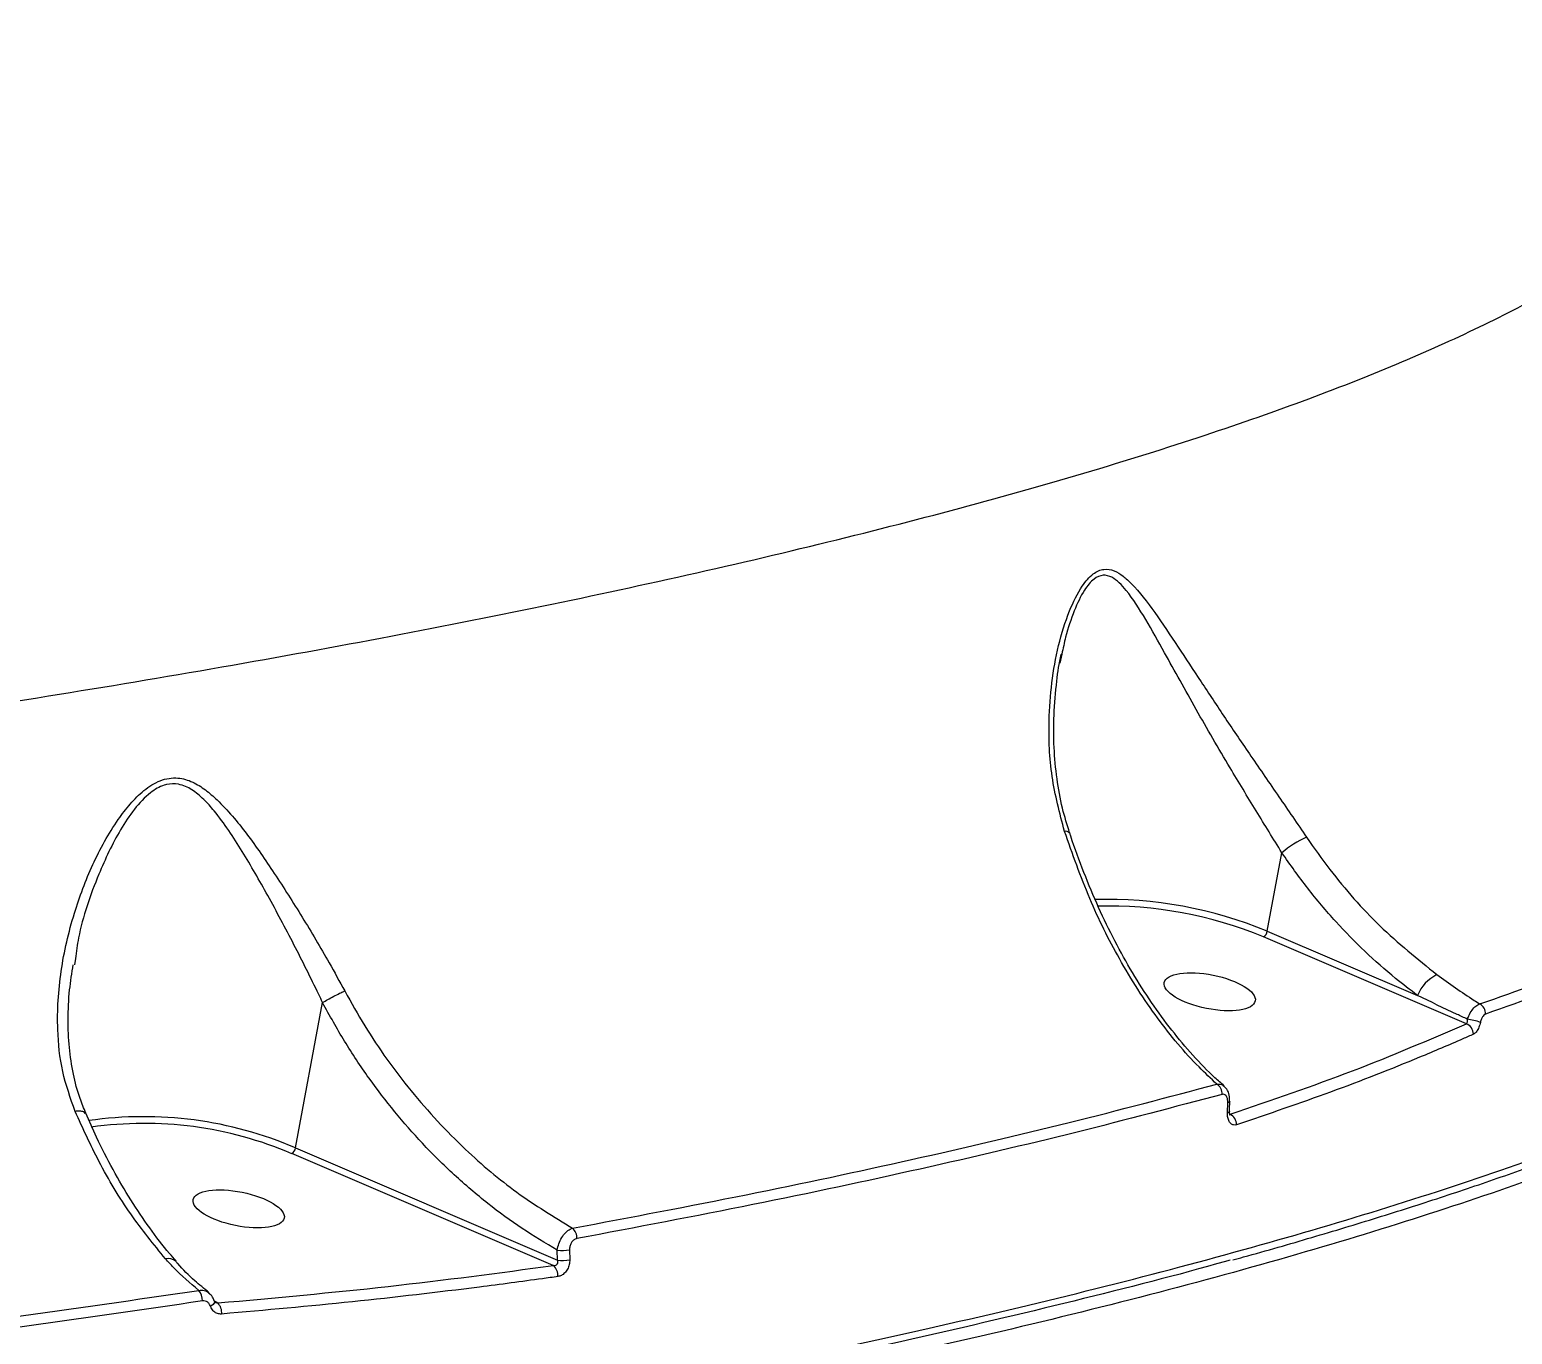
# Model space of a CAD drawing. Header units: millimetres. Extents: x -7720 to 6073, y -7402 to 5433.
# Drawn here: x 1073.9 to 1220.7, y -2355.1 to -2225.9 of the extents above; entities that cross this region are included whole.
import ezdxf

# ---------------------------------------------------------------- set-up
doc = ezdxf.new("R2010")
doc.units = ezdxf.units.MM
for name, color, linetype in [('DIKOM_ОБЪЕКТ', 7, 'Continuous'), ('DIKOM_РАЗМЕР_ЗОНА', 7, 'Continuous'), ('DIKOM_РАЗМЕР_ОБЪЕКТА', 7, 'Continuous')]:
    doc.layers.add(name, color=color, linetype=linetype)
doc.styles.add('style1', font='arial.ttf', dxfattribs={"width": 0.8})
doc.dimstyles.new('1-50', dxfattribs={"dimtxt": 300, "dimasz": 200, "dimexe": 100, "dimexo": 0, "dimgap": 100, "dimtad": 1, "dimtxsty": 'style1', "dimcen": 200, "dimclrd": 7, "dimclre": 7, "dimclrt": 7, "dimadec": 1, "dimazin": 2, "dimtfac": 1, "dimtmove": 0, "dimatfit": 2, "dimfxl": 0, "dimlwd": 25, "dimlwe": 18, "dimarcsym": 0})

# ---------------------------------------------------------------- blocks, each defined once
blk = doc.blocks.new('*D0')
at = {"layer": 'Defpoints', "color": 0, "transparency": 16777216}
for p in [(-1165.04, 3934.07), (-6387.82, -4153.36), (1392.52, -4153.36)]:
    blk.add_point(p, dxfattribs=at)
at = {"layer": 'DIKOM_РАЗМЕР_ОБЪЕКТА', "color": 7, "lineweight": 18, "transparency": 16777216}
for p, q in [((-1165.04, 3934.07), (-6487.82, 3934.07)), ((1392.52, -4153.36), (-6487.82, -4153.36))]:
    blk.add_line(p, q, dxfattribs=at)
at = {"layer": 'DIKOM_РАЗМЕР_ОБЪЕКТА', "color": 7, "lineweight": 25, "transparency": 16777216}
blk.add_line((-6387.82, 3734.07), (-6387.82, -3953.36), dxfattribs=at)
at = {"layer": 'DIKOM_РАЗМЕР_ОБЪЕКТА', "color": 7, "transparency": 16777216}
for points in [[(-6421.16, 3734.07), (-6354.49, 3734.07), (-6387.82, 3934.07)], [(-6421.16, -3953.36), (-6354.49, -3953.36), (-6387.82, -4153.36)]]:
    blk.add_solid(points, dxfattribs=at)
at = {"layer": 'DIKOM_РАЗМЕР_ОБЪЕКТА', "color": 7, "transparency": 16777216, "insert": (-6640.99, -109.65), "char_height": 300, "attachment_point": 5, "rotation": 90, "style": 'style1'}
blk.add_mtext('8100', dxfattribs=at)
blk = doc.blocks.new('*D1')
at = {"layer": 'Defpoints', "color": 0, "transparency": 16777216}
for p in [(-3938.71, 77.29), (4572.68, -275.21), (4572.68, -6577.9)]:
    blk.add_point(p, dxfattribs=at)
at = {"layer": 'DIKOM_РАЗМЕР_ОБЪЕКТА', "color": 7, "lineweight": 18, "transparency": 16777216}
for p, q in [((-3938.71, 77.29), (-3938.71, -6677.9)), ((4572.68, -275.21), (4572.68, -6677.9))]:
    blk.add_line(p, q, dxfattribs=at)
at = {"layer": 'DIKOM_РАЗМЕР_ОБЪЕКТА', "color": 7, "lineweight": 25, "transparency": 16777216}
blk.add_line((-3738.71, -6577.9), (4372.68, -6577.9), dxfattribs=at)
at = {"layer": 'DIKOM_РАЗМЕР_ОБЪЕКТА', "color": 7, "transparency": 16777216}
for points in [[(-3738.71, -6544.56), (-3738.71, -6611.23), (-3938.71, -6577.9)], [(4372.68, -6544.56), (4372.68, -6611.23), (4572.68, -6577.9)]]:
    blk.add_solid(points, dxfattribs=at)
at = {"layer": 'DIKOM_РАЗМЕР_ОБЪЕКТА', "color": 7, "transparency": 16777216, "insert": (316.98, -6324.72), "char_height": 300, "attachment_point": 5, "style": 'style1'}
blk.add_mtext('8500', dxfattribs=at)
blk = doc.blocks.new('*D2')
at = {"layer": 'Defpoints', "color": 0, "transparency": 16777216}
for p in [(-2365.16, 5433.02), (-7269.56, -6016.09), (1800.96, -6016.09)]:
    blk.add_point(p, dxfattribs=at)
at = {"layer": 'DIKOM_РАЗМЕР_ЗОНА', "color": 7, "lineweight": 18, "transparency": 16777216}
for p, q in [((-2365.16, 5433.02), (-7369.56, 5433.02)), ((1800.96, -6016.09), (-7369.56, -6016.09))]:
    blk.add_line(p, q, dxfattribs=at)
at = {"layer": 'DIKOM_РАЗМЕР_ЗОНА', "color": 7, "lineweight": 25, "transparency": 16777216}
blk.add_line((-7269.56, 5233.02), (-7269.56, -5816.09), dxfattribs=at)
at = {"layer": 'DIKOM_РАЗМЕР_ЗОНА', "color": 7, "transparency": 16777216}
for points in [[(-7302.9, 5233.02), (-7236.23, 5233.02), (-7269.56, 5433.02)], [(-7302.9, -5816.09), (-7236.23, -5816.09), (-7269.56, -6016.09)]]:
    blk.add_solid(points, dxfattribs=at)
at = {"layer": 'DIKOM_РАЗМЕР_ЗОНА', "color": 7, "transparency": 16777216, "insert": (-7522.73, -291.53), "char_height": 300, "attachment_point": 5, "rotation": 90, "style": 'style1'}
blk.add_mtext('11500', dxfattribs=at)
blk = doc.blocks.new('*D3')
at = {"layer": 'Defpoints', "color": 0, "transparency": 16777216}
for p in [(-5938.71, -432.44), (6072.68, -1006.94), (6072.68, -7302.44)]:
    blk.add_point(p, dxfattribs=at)
at = {"layer": 'DIKOM_РАЗМЕР_ЗОНА', "color": 7, "lineweight": 18, "transparency": 16777216}
for p, q in [((-5938.71, -432.44), (-5938.71, -7402.44)), ((6072.68, -1006.94), (6072.68, -7402.44))]:
    blk.add_line(p, q, dxfattribs=at)
at = {"layer": 'DIKOM_РАЗМЕР_ЗОНА', "color": 7, "lineweight": 25, "transparency": 16777216}
blk.add_line((-5738.71, -7302.44), (5872.68, -7302.44), dxfattribs=at)
at = {"layer": 'DIKOM_РАЗМЕР_ЗОНА', "color": 7, "transparency": 16777216}
for points in [[(-5738.71, -7269.1), (-5738.71, -7335.77), (-5938.71, -7302.44)], [(5872.68, -7269.1), (5872.68, -7335.77), (6072.68, -7302.44)]]:
    blk.add_solid(points, dxfattribs=at)
at = {"layer": 'DIKOM_РАЗМЕР_ЗОНА', "color": 7, "transparency": 16777216, "insert": (66.98, -7049.26), "char_height": 300, "attachment_point": 5, "style": 'style1'}
blk.add_mtext('12000', dxfattribs=at)

msp = doc.modelspace()

# ---------------------------------------------------------------- linework, layer by layer
at = {"layer": 'DIKOM_ОБЪЕКТ', "color": 7, "linetype": 'Continuous', "lineweight": 15}
for p, q in [((1176.134, -2287.763), (1175.935, -2288.658)), ((1176.914, -2305.489), (1176.91, -2305.479)), ((1196.473, -2315.198), (1197.922, -2307.435)), ((1196.473, -2315.198), (1211.353, -2321.566)), ((1216.196, -2324.361), (1196.104, -2315.762)), ((1078.455, -2317.913), (1078.359, -2318.537)), ((1100.248, -2336.663), (1102.933, -2322.275)), ((1192.529, -2333.166), (1192.561, -2332.169)), ((1192.763, -2333.351), (1192.806, -2333.32)), ((1125.773, -2348.309), (1099.881, -2337.228)), ((1100.248, -2336.663), (1126.198, -2347.769)), ((1126.198, -2347.769), (1126.175, -2346.781)), ((1127.383, -2346.744), (1127.405, -2347.728)), ((1092.172, -2351.752), (1092.548, -2352.01)), ((1092.223, -2351.808), (1092.225, -2351.816))]:
    msp.add_line(p, q, dxfattribs=at)
at = {"layer": 'DIKOM_ОБЪЕКТ', "color": 7, "linetype": 'Continuous', "lineweight": 15, "flags": 128}
for points in [[(1192.765, -2332.062), (1192.752, -2332.09), (1192.713, -2332.119), (1192.648, -2332.146), (1192.561, -2332.169)], [(1192.734, -2333.058), (1192.721, -2333.088), (1192.681, -2333.116), (1192.617, -2333.143), (1192.529, -2333.166)], [(1092.225, -2351.816), (1092.235, -2351.871), (1092.219, -2351.958), (1092.169, -2352.053), (1092.087, -2352.151), (1091.976, -2352.249), (1091.84, -2352.344)]]:
    msp.add_lwpolyline(points, dxfattribs=at)
at = {"layer": 'DIKOM_ОБЪЕКТ', "color": 7, "linetype": 'Continuous', "lineweight": 15}
for centre, radius, start, end in [((1176.508, -2305.861), 0.555, 43.49774, 101.4256), ((1203.772, -2314.05), 8.831, 112.67542, 131.48733), ((1180.638, -2353.404), 41.357, 67.48767, 91.69702), ((1180.736, -2352.855), 40.15, 67.49596, 91.50218), ((1195.699, -2315.094), 0.781, 301.23675, 352.34687), ((1215.004, -2323.02), 3.929, 116.16481, 158.28147), ((1216.947, -2323.379), 1.137, 358.69521, 59.23974), ((1215.384, -2330.327), 6.481, 70.21902, 82.03142), ((1215.729, -2325.411), 1.149, 0.74978, 66.02976), ((1190.809, -2331.321), 1.191, 358.33642, 55.34201), ((1085.228, -2371.51), 37.946, 66.68281, 98.23413), ((1085.281, -2371.298), 37.066, 66.80349, 98.14705), ((1192.255, -2334.361), 1.178, 359.61642, 62.08955), ((1099.468, -2336.558), 0.787, 301.66097, 352.3508), ((1126.746, -2345.592), 1.369, 357.9675, 46.109), ((1126.668, -2343.216), 3.599, 262.12495, 281.44869), ((1087.662, -2348.67), 1.065, 47.37979, 105.26471), ((1124.968, -2349.298), 1.275, 355.69687, 50.85151), ((1126.682, -2344.179), 3.623, 262.31068, 281.5112), ((1089.523, -2351.759), 1.52, 357.98952, 40.68725), ((1091.591, -2352.965), 1.352, 353.80202, 44.94492)]:
    msp.add_arc(centre, radius, start, end, dxfattribs=at)
for centre in [(1190.774, -2321.196), (1094.628, -2342.695)]:
    msp.add_ellipse(centre, major_axis=(4.507, -0.913), ratio=0.3657185, dxfattribs=at)
for points, knots in [([(831.252, -2313.056), (837.642, -2312.897), (850.421, -2312.578), (869.706, -2311.859), (889.033, -2310.965), (909.039, -2309.84), (929.603, -2308.472), (950.638, -2306.845), (971.608, -2304.992), (992.435, -2302.912), (1013.037, -2300.612), (1032.747, -2298.172), (1051.528, -2295.612), (1069.367, -2292.957), (1086.758, -2290.138), (1103.619, -2287.161), (1119.876, -2284.033), (1135.501, -2280.754), (1150.396, -2277.333), (1164.549, -2273.759), (1177.713, -2270.083), (1189.587, -2266.39), (1200.142, -2262.712), (1209.434, -2259.063), (1217.739, -2255.338), (1224.991, -2251.542), (1231.143, -2247.685), (1236.028, -2243.87), (1239.71, -2240.106), (1242.177, -2236.403), (1243.503, -2233.316), (1243.563, -2231.474), (1243.584, -2230.857)], [0, 0, 0, 0, 0.0307563, 0.0615126, 0.092575, 0.1236374, 0.1579762, 0.1923414, 0.2266799, 0.2620306, 0.2974106, 0.3327605, 0.3660191, 0.3993026, 0.4325606, 0.4667785, 0.5010242, 0.5352419, 0.5706973, 0.6061528, 0.6421177, 0.6780824, 0.7118611, 0.7456664, 0.7794456, 0.8142091, 0.8490008, 0.8837647, 0.9169326, 0.9501245, 0.9832927, 1, 1, 1, 1]), ([(1176.398, -2305.317), (1175.923, -2303.509), (1174.972, -2299.89), (1174.782, -2294.92), (1175.088, -2290.576), (1175.747, -2286.897), (1176.755, -2283.641), (1177.944, -2281.17), (1179.157, -2279.754), (1180.284, -2279.257), (1181.296, -2279.44), (1182.207, -2280.004), (1183.56, -2281.268), (1185.348, -2283.577), (1187.569, -2286.958), (1189.901, -2290.475), (1192.307, -2294.102), (1194.88, -2297.917), (1197.622, -2301.876), (1199.453, -2304.56), (1200.368, -2305.901)], [0, 0, 0, 0, 0.0831707, 0.1664504, 0.2235471, 0.280754, 0.3376253, 0.3840086, 0.4157978, 0.4428541, 0.4698403, 0.4942487, 0.5187255, 0.5894294, 0.6603987, 0.7270825, 0.793945, 0.8605145, 0.9303319, 1, 1, 1, 1]), ([(1197.922, -2307.435), (1197.072, -2306.053), (1195.343, -2303.243), (1192.434, -2298.45), (1189.355, -2293.144), (1186.649, -2288.234), (1184.427, -2284.271), (1182.775, -2281.633), (1181.35, -2280.162), (1180.225, -2279.854), (1179.249, -2280.268), (1178.229, -2281.517), (1177.285, -2283.537), (1176.56, -2285.71), (1176.252, -2287.196), (1176.134, -2287.763)], [0, 0, 0, 0, 0.0996457, 0.2026403, 0.3456601, 0.4928459, 0.5858514, 0.6804204, 0.7424401, 0.7756837, 0.8086533, 0.8484988, 0.9019064, 0.9625737, 1, 1, 1, 1]), ([(1176.907, -2305.481), (1176.656, -2304.664), (1176.111, -2302.893), (1175.608, -2300.058), (1175.32, -2296.971), (1175.31, -2293.733), (1175.589, -2290.661), (1175.861, -2288.629), (1176.079, -2287.775), (1176.084, -2287.757)], [0, 0, 0, 0, 0.1404699, 0.3046527, 0.4772283, 0.6580545, 0.8468578, 0.9966662, 1, 1, 1, 1]), ([(1078.429, -2333.051), (1077.968, -2331.739), (1077.046, -2329.113), (1076.565, -2324.419), (1076.884, -2319.131), (1078.174, -2313.641), (1080.07, -2308.557), (1082.054, -2304.961), (1083.859, -2302.575), (1085.225, -2301.203), (1086.828, -2300.174), (1088.551, -2299.904), (1090.066, -2300.367), (1091.346, -2301.168), (1093.184, -2302.785), (1095.478, -2305.519), (1098.199, -2309.509), (1100.93, -2313.783), (1103.261, -2317.718), (1104.616, -2320.185), (1105.128, -2321.117)], [0, 0, 0, 0, 0.0640643, 0.1282382, 0.2170704, 0.3060317, 0.3833436, 0.4604822, 0.4901561, 0.5197418, 0.5505453, 0.58164, 0.6087096, 0.6342422, 0.6598492, 0.731654, 0.8036994, 0.879012, 0.9542778, 1, 1, 1, 1]), ([(759.713, -2386.455), (764.171, -2386.555), (776.182, -2386.822), (795.978, -2387.052), (819.079, -2387.082), (842.532, -2386.856), (866.262, -2386.369), (890.195, -2385.616), (913.802, -2384.613), (937.01, -2383.368), (959.756, -2381.898), (982.411, -2380.177), (1004.891, -2378.201), (1027.111, -2375.971), (1048.581, -2373.536), (1069.247, -2370.909), (1089.07, -2368.107), (1108.374, -2365.085), (1127.068, -2361.842), (1145.07, -2358.387), (1161.984, -2354.795), (1177.777, -2351.081), (1192.443, -2347.263), (1206.22, -2343.28), (1219.02, -2339.137), (1230.775, -2334.846), (1241.225, -2330.501), (1250.365, -2326.119), (1258.221, -2321.717), (1264.913, -2317.221), (1270.392, -2312.644), (1274.52, -2308.002), (1276.939, -2304.294), (1277.599, -2302.143), (1277.784, -2301.539)], [0, 0, 0, 0, 0.0187785, 0.0505891, 0.0824241, 0.1142347, 0.1469693, 0.1797306, 0.2124651, 0.2442758, 0.2761108, 0.3079214, 0.3406561, 0.3734173, 0.4061519, 0.4379621, 0.4697968, 0.501607, 0.5343411, 0.567102, 0.5998361, 0.6316467, 0.6634815, 0.6952921, 0.7280264, 0.7607876, 0.793522, 0.8253324, 0.8571673, 0.8889778, 0.9217122, 0.9544733, 0.9872077, 1, 1, 1, 1]), ([(1102.937, -2322.269), (1102.936, -2322.267), (1102.81, -2321.997), (1101.887, -2320.076), (1100.095, -2316.482), (1097.565, -2311.726), (1094.989, -2307.232), (1092.902, -2304.049), (1091.176, -2302.111), (1090.026, -2301.144), (1088.776, -2300.575), (1087.802, -2300.589), (1086.856, -2300.85), (1085.687, -2301.531), (1084.24, -2303.106), (1082.451, -2305.802), (1080.482, -2310.053), (1078.941, -2314.378), (1078.549, -2317.227), (1078.455, -2317.913)], [0, 0, 0, 0, 0.0000781, 0.0177193, 0.1262999, 0.2372244, 0.3415338, 0.4478678, 0.4831406, 0.5190368, 0.5541473, 0.5830288, 0.5890701, 0.6237208, 0.672208, 0.7229453, 0.8228318, 0.9573594, 1, 1, 1, 1]), ([(1193.076, -2347.743), (1193.424, -2347.649), (1196.116, -2346.92), (1200.911, -2345.526), (1207.439, -2343.561), (1213.681, -2341.565), (1219.669, -2339.54), (1225.397, -2337.485), (1230.868, -2335.399), (1236.084, -2333.281), (1241.037, -2331.133), (1245.713, -2328.963), (1250.09, -2326.777), (1254.158, -2324.581), (1257.915, -2322.375), (1261.365, -2320.158), (1264.51, -2317.927), (1267.348, -2315.681), (1269.883, -2313.419), (1272.111, -2311.139), (1274.033, -2308.839), (1275.64, -2306.52), (1276.948, -2304.199), (1277.552, -2302.645), (1277.851, -2301.877)], [0, 0, 0, 0, 0.00696148, 0.05396314, 0.10091941, 0.14788545, 0.19490042, 0.24201564, 0.28928602, 0.33676676, 0.38451084, 0.43232267, 0.48000217, 0.52747526, 0.57479815, 0.62202607, 0.66921171, 0.71640404, 0.76363772, 0.81094365, 0.85834406, 0.90584219, 0.95342104, 1, 1, 1, 1]), ([(1191.486, -2330.342), (1190.893, -2329.787), (1188.845, -2327.871), (1185.507, -2323.899), (1181.882, -2318.245), (1178.767, -2312.019), (1177.193, -2307.566), (1176.398, -2305.317)], [0, 0, 0, 0, 0.0953062, 0.3289404, 0.5680087, 0.7817925, 1, 1, 1, 1]), ([(1192.212, -2330.515), (1191.904, -2330.251), (1190.846, -2329.345), (1189.103, -2327.51), (1187.003, -2325.032), (1185.003, -2322.294), (1183.118, -2319.346), (1181.367, -2316.202), (1179.753, -2312.89), (1178.304, -2309.407), (1177.362, -2306.926), (1176.953, -2305.584), (1176.923, -2305.487)], [0, 0, 0, 0, 0.0488751, 0.16776, 0.2865682, 0.4053747, 0.5240589, 0.6413597, 0.7581596, 0.8747477, 0.9909992, 1, 1, 1, 1]), ([(1200.368, -2305.901), (1201.123, -2306.972), (1203.339, -2310.11), (1207.555, -2314.89), (1211.35, -2317.947), (1213.271, -2319.494)], [0, 0, 0, 0, 0.2035467, 0.5968371, 1, 1, 1, 1]), ([(1217.528, -2322.403), (1221.212, -2321.105), (1228.58, -2318.509), (1238.379, -2314.494), (1247.312, -2310.404), (1252.359, -2307.616), (1254.882, -2306.223)], [0, 0, 0, 0, 0.2486156, 0.4972305, 0.7486158, 1, 1, 1, 1]), ([(1211.353, -2321.566), (1210.626, -2321.014), (1208.838, -2319.656), (1206.114, -2317.232), (1203.202, -2314.25), (1200.438, -2310.999), (1198.761, -2308.623), (1197.922, -2307.435)], [0, 0, 0, 0, 0.1444211, 0.3552515, 0.5660783, 0.7830422, 1, 1, 1, 1]), ([(1255.506, -2307.201), (1253.006, -2308.582), (1248.007, -2311.342), (1239.109, -2315.425), (1229.274, -2319.462), (1221.814, -2322.091), (1218.083, -2323.405)], [0, 0, 0, 0, 0.2486168, 0.4972329, 0.7486164, 1, 1, 1, 1]), ([(1079.494, -2333.223), (1079.291, -2332.739), (1078.764, -2331.482), (1078.218, -2329.306), (1077.812, -2326.691), (1077.694, -2323.907), (1077.825, -2321.153), (1078.11, -2319.347), (1078.242, -2318.513)], [0, 0, 0, 0, 0.1055344, 0.2741789, 0.4528032, 0.6400313, 0.8336944, 1, 1, 1, 1]), ([(1213.271, -2319.494), (1214.495, -2320.378), (1215.908, -2321.398), (1217.338, -2322.284), (1217.528, -2322.403)], [0, 0, 0, 0, 0.86663026, 1, 1, 1, 1]), ([(1102.933, -2322.275), (1102.933, -2322.274), (1102.934, -2322.272), (1102.935, -2322.27), (1102.936, -2322.269), (1102.937, -2322.269)], [0, 0, 0, 0, 0.4508435, 0.8211386, 1, 1, 1, 1]), ([(1126.175, -2346.781), (1125.002, -2346.084), (1122.656, -2344.69), (1119.247, -2342.184), (1115.946, -2339.375), (1111.894, -2335.364), (1108.252, -2330.905), (1105.059, -2326.129), (1103.642, -2323.56), (1102.933, -2322.275)], [0, 0, 0, 0, 0.1264502, 0.252899, 0.3828684, 0.5128383, 0.7531109, 0.8765547, 1, 1, 1, 1]), ([(1102.937, -2322.269), (1103.102, -2322.169), (1103.434, -2321.969), (1104.037, -2321.642), (1104.585, -2321.365), (1104.941, -2321.199), (1105.095, -2321.132), (1105.128, -2321.117)], [0, 0, 0, 0, 0.2525307, 0.5050462, 0.757578, 0.9486907, 1, 1, 1, 1]), ([(1105.128, -2321.117), (1105.776, -2322.276), (1107.724, -2325.757), (1111.618, -2331.175), (1116.733, -2336.668), (1122.14, -2341.232), (1125.832, -2343.475), (1127.695, -2344.606)], [0, 0, 0, 0, 0.1161107, 0.3488637, 0.587349, 0.7918628, 1, 1, 1, 1]), ([(1216.282, -2323.909), (1215.943, -2323.752), (1214.3, -2322.991), (1212.657, -2322.197), (1211.353, -2321.566)], [0, 0, 0, 0, 0.2060721, 1, 1, 1, 1]), ([(1216.282, -2323.909), (1216.373, -2323.698), (1216.556, -2323.275), (1216.934, -2322.776), (1217.271, -2322.496), (1217.464, -2322.426), (1217.528, -2322.403)], [0, 0, 0, 0, 0.2864789, 0.5730567, 0.8569687, 1, 1, 1, 1]), ([(1216.196, -2324.361), (1216.203, -2324.356), (1216.235, -2324.333), (1216.276, -2324.252), (1216.3, -2324.098), (1216.288, -2323.973), (1216.282, -2323.909)], [0, 0, 0, 0, 0.08054573, 0.3667694, 0.67640819, 1, 1, 1, 1]), ([(1218.083, -2323.405), (1218.06, -2323.415), (1217.975, -2323.451), (1217.83, -2323.595), (1217.672, -2323.874), (1217.608, -2324.11), (1217.577, -2324.229)], [0, 0, 0, 0, 0.1085343, 0.3983912, 0.6996047, 1, 1, 1, 1]), ([(1192.806, -2333.32), (1196.912, -2331.919), (1205.134, -2329.114), (1212.506, -2325.947), (1216.196, -2324.361)], [0, 0, 0, 0, 0.4993567, 1, 1, 1, 1]), ([(1216.878, -2325.396), (1216.529, -2325.551), (1214.785, -2326.325), (1210.186, -2328.283), (1202.844, -2331.175), (1196.571, -2333.304), (1193.432, -2334.369)], [0, 0, 0, 0, 0.0480619, 0.2403223, 0.6198801, 1, 1, 1, 1]), ([(1217.577, -2324.229), (1217.532, -2324.395), (1217.443, -2324.729), (1217.22, -2325.124), (1217.02, -2325.325), (1216.904, -2325.383), (1216.878, -2325.396)], [0, 0, 0, 0, 0.30535032, 0.61146869, 0.9126067, 1, 1, 1, 1]), ([(1127.695, -2344.606), (1133.488, -2343.512), (1145.073, -2341.323), (1161.427, -2337.822), (1177.057, -2334.177), (1186.676, -2331.62), (1191.486, -2330.342)], [0, 0, 0, 0, 0.2484755, 0.4969508, 0.7484756, 1, 1, 1, 1]), ([(1191.999, -2331.356), (1187.242, -2332.621), (1177.727, -2335.151), (1162.155, -2338.788), (1145.727, -2342.312), (1133.985, -2344.531), (1128.114, -2345.641)], [0, 0, 0, 0, 0.2484764, 0.4969539, 0.7484769, 1, 1, 1, 1]), ([(1191.486, -2330.342), (1191.641, -2330.334), (1191.908, -2330.32), (1192.101, -2330.484), (1192.182, -2330.553)], [0, 0, 0, 0, 0.5813957, 1, 1, 1, 1]), ([(1192.561, -2332.169), (1192.56, -2332.08), (1192.557, -2331.891), (1192.488, -2331.638), (1192.365, -2331.441), (1192.195, -2331.331), (1192.064, -2331.348), (1191.999, -2331.356)], [0, 0, 0, 0, 0.1798611, 0.3800981, 0.581165, 0.7906844, 1, 1, 1, 1]), ([(1192.75, -2332.061), (1192.748, -2331.849), (1192.743, -2331.418), (1192.541, -2330.89), (1192.293, -2330.654), (1192.198, -2330.563)], [0, 0, 0, 0, 0.3736888, 0.7572459, 1, 1, 1, 1]), ([(1242.48, -2331.811), (1240.574, -2332.657), (1235.44, -2334.935), (1226.11, -2338.58), (1214.244, -2342.71), (1201.149, -2346.77), (1186.838, -2350.744), (1171.328, -2354.615), (1154.961, -2358.299), (1137.814, -2361.787), (1119.977, -2365.076), (1101.161, -2368.217), (1081.39, -2371.196), (1060.711, -2373.996), (1039.578, -2376.557), (1018.075, -2378.874), (996.292, -2380.951), (973.874, -2382.821), (950.872, -2384.468), (927.355, -2385.882), (903.838, -2387.03), (880.405, -2387.916), (857.131, -2388.547), (833.638, -2388.934), (809.999, -2389.064), (786.295, -2388.931), (763.046, -2388.538), (740.324, -2387.892), (718.184, -2387.007), (696.264, -2385.867), (674.653, -2384.465), (653.434, -2382.801), (633.938, -2380.991), (616.109, -2379.081), (599.86, -2377.112), (584.159, -2374.974), (569.057, -2372.671), (554.714, -2370.226), (541.198, -2367.654), (529.791, -2365.254), (523.06, -2363.67), (520.319, -2363.026)], [0, 0, 0, 0, 0.0156523, 0.0421681, 0.0687044, 0.0952203, 0.1225064, 0.1498146, 0.1771007, 0.2036166, 0.230153, 0.2566687, 0.2839548, 0.3112631, 0.3385492, 0.3650651, 0.3916014, 0.4181172, 0.4454033, 0.4727116, 0.4999977, 0.5265135, 0.5530498, 0.5795657, 0.6068517, 0.63416, 0.661446, 0.6879619, 0.7144981, 0.7410139, 0.7683, 0.7956083, 0.8228943, 0.8459724, 0.8690775, 0.8921825, 0.9155066, 0.9388307, 0.9615639, 0.9843486, 1, 1, 1, 1]), ([(1192.734, -2333.058), (1192.741, -2332.825), (1192.751, -2332.492), (1192.763, -2332.16), (1192.766, -2332.06)], [0, 0, 0, 0, 0.6999011, 1, 1, 1, 1]), ([(1079.42, -2333.244), (1079.377, -2333.187), (1079.284, -2333.064), (1078.944, -2333.008), (1078.629, -2333.022), (1078.465, -2333.046), (1078.429, -2333.051)], [0, 0, 0, 0, 0.3113497, 0.6762094, 0.9293734, 1, 1, 1, 1]), ([(1087.382, -2347.643), (1086.212, -2346.208), (1083.849, -2343.309), (1080.853, -2338.344), (1079.193, -2334.72), (1078.429, -2333.051)], [0, 0, 0, 0, 0.345998, 0.6987433, 1, 1, 1, 1]), ([(1088.42, -2347.844), (1088.201, -2347.601), (1087.298, -2346.607), (1085.795, -2344.602), (1083.924, -2341.842), (1082.168, -2338.83), (1080.676, -2335.954), (1079.837, -2334.011), (1079.49, -2333.208)], [0, 0, 0, 0, 0.0635417, 0.260681, 0.4591117, 0.6585852, 0.8587471, 1, 1, 1, 1]), ([(1193.432, -2334.369), (1193.33, -2334.387), (1193.124, -2334.424), (1192.85, -2334.265), (1192.649, -2333.968), (1192.537, -2333.583), (1192.532, -2333.298), (1192.529, -2333.166)], [0, 0, 0, 0, 0.2131499, 0.4264793, 0.6306535, 0.828979, 1, 1, 1, 1]), ([(1192.784, -2333.413), (1192.783, -2333.412), (1192.781, -2333.409), (1192.755, -2333.331), (1192.735, -2333.213), (1192.735, -2333.11), (1192.735, -2333.056)], [0, 0, 0, 0, 0.2385624, 0.4855042, 0.7348902, 1, 1, 1, 1]), ([(1126.175, -2346.781), (1126.216, -2346.567), (1126.297, -2346.139), (1126.601, -2345.522), (1126.995, -2345.02), (1127.38, -2344.723), (1127.613, -2344.637), (1127.695, -2344.606)], [0, 0, 0, 0, 0.22232042, 0.44484015, 0.66380291, 0.88065896, 1, 1, 1, 1]), ([(1128.114, -2345.641), (1128.056, -2345.656), (1127.919, -2345.693), (1127.712, -2345.842), (1127.525, -2346.09), (1127.4, -2346.408), (1127.388, -2346.632), (1127.383, -2346.744)], [0, 0, 0, 0, 0.14879412, 0.34871552, 0.55729555, 0.77903086, 1, 1, 1, 1]), ([(1192.796, -2347.758), (1192.639, -2347.803), (1187.844, -2349.201), (1177.41, -2351.835), (1161.617, -2355.589), (1144.892, -2359.138), (1127.485, -2362.496), (1109.07, -2365.712), (1089.681, -2368.77), (1069.36, -2371.656), (1048.554, -2374.305), (1027.347, -2376.714), (1005.828, -2378.886), (983.647, -2380.854), (960.853, -2382.605), (937.513, -2384.125), (915.514, -2385.308), (894.974, -2386.205), (875.961, -2386.867), (856.913, -2387.364), (837.653, -2387.697), (818.215, -2387.86), (798.641, -2387.841), (779.186, -2387.656), (766.374, -2387.38), (759.972, -2387.243)], [0, 0, 0, 0, 0.0016617, 0.0508196, 0.0999375, 0.1476686, 0.1954365, 0.2431676, 0.292285, 0.3414426, 0.3905601, 0.4382918, 0.4860602, 0.5337919, 0.58291, 0.6320681, 0.6811862, 0.7203299, 0.759514, 0.7986982, 0.8378418, 0.8783589, 0.9189209, 0.9594829, 1, 1, 1, 1]), ([(1090.676, -2350.768), (1089.819, -2350.037), (1088.67, -2349.059), (1087.642, -2347.929), (1087.382, -2347.643)], [0, 0, 0, 0, 0.7468252, 1, 1, 1, 1]), ([(1091.662, -2350.969), (1091.198, -2350.589), (1090.13, -2349.714), (1089.035, -2348.65), (1088.465, -2347.973), (1088.403, -2347.899)], [0, 0, 0, 0, 0.40599751, 0.9349382, 1, 1, 1, 1]), ([(1092.548, -2352.01), (1098.229, -2351.498), (1109.607, -2350.473), (1120.38, -2349.031), (1125.773, -2348.309)], [0, 0, 0, 0, 0.4993576, 1, 1, 1, 1]), ([(1125.773, -2348.309), (1125.831, -2348.309), (1125.944, -2348.31), (1126.085, -2348.25), (1126.162, -2348.172), (1126.208, -2348.093), (1126.227, -2348.024), (1126.235, -2347.906), (1126.214, -2347.829), (1126.198, -2347.769)], [0, 0, 0, 0, 0.20662572, 0.40488675, 0.53961128, 0.59059438, 0.72937537, 0.78564158, 1, 1, 1, 1]), ([(1127.405, -2347.728), (1127.397, -2347.89), (1127.381, -2348.215), (1127.199, -2348.68), (1126.925, -2349.054), (1126.591, -2349.307), (1126.354, -2349.365), (1126.24, -2349.394)], [0, 0, 0, 0, 0.2064206, 0.4133041, 0.6142078, 0.8134517, 1, 1, 1, 1]), ([(1126.24, -2349.394), (1125.725, -2349.466), (1123.154, -2349.828), (1116.448, -2350.716), (1105.945, -2351.946), (1097.274, -2352.722), (1092.935, -2353.111)], [0, 0, 0, 0, 0.04806279, 0.24032462, 0.61988068, 1, 1, 1, 1]), ([(1012.719, -2360.372), (1019.47, -2359.683), (1032.971, -2358.305), (1052.699, -2355.984), (1072.039, -2353.496), (1084.464, -2351.677), (1090.676, -2350.768)], [0, 0, 0, 0, 0.2486158, 0.4972309, 0.748616, 1, 1, 1, 1]), ([(1091.043, -2351.812), (1084.891, -2352.713), (1072.587, -2354.515), (1053.3, -2357.002), (1033.48, -2359.338), (1019.81, -2360.734), (1012.975, -2361.432)], [0, 0, 0, 0, 0.2486162, 0.4972328, 0.7486164, 1, 1, 1, 1]), ([(1090.676, -2350.768), (1090.852, -2350.758), (1091.204, -2350.74), (1091.544, -2350.861), (1091.655, -2351.001), (1091.66, -2351.008)], [0, 0, 0, 0, 0.4868505, 0.9735289, 1, 1, 1, 1]), ([(1091.84, -2352.344), (1091.812, -2352.282), (1091.744, -2352.124), (1091.568, -2351.934), (1091.321, -2351.803), (1091.135, -2351.809), (1091.043, -2351.812)], [0, 0, 0, 0, 0.1835328, 0.4626721, 0.7309946, 1, 1, 1, 1]), ([(1092.206, -2351.823), (1092.138, -2351.64), (1092.019, -2351.321), (1091.758, -2351.114), (1091.646, -2351.026)], [0, 0, 0, 0, 0.5744107, 1, 1, 1, 1]), ([(1092.295, -2351.927), (1092.284, -2351.923), (1092.268, -2351.917), (1092.236, -2351.833), (1092.227, -2351.808)], [0, 0, 0, 0, 0.7043059, 1, 1, 1, 1]), ([(1092.298, -2351.922), (1092.33, -2351.944), (1092.407, -2351.999), (1092.496, -2352.006), (1092.548, -2352.01)], [0, 0, 0, 0, 0.4106109, 1, 1, 1, 1]), ([(1092.935, -2353.111), (1092.797, -2353.106), (1092.52, -2353.096), (1092.162, -2352.874), (1091.944, -2352.599), (1091.863, -2352.401), (1091.84, -2352.344)], [0, 0, 0, 0, 0.29275, 0.5849854, 0.8820218, 1, 1, 1, 1])]:
    msp.add_open_spline(points, degree=3, knots=knots, dxfattribs=at)

# ---------------------------------------------------------------- dimensions: what is measured, and where the dimension line sits
at = {"layer": 'DIKOM_РАЗМЕР_ЗОНА'}
dim = msp.add_linear_dim(base=(-7269.562, -6016.09), p1=(-2365.162, 5433.022), p2=(1800.959, -6016.09), angle=90, text='11500', dimstyle='1-50', dxfattribs=at)
dim.commit()
dim.dimension.update_dxf_attribs({"geometry": '*D2', "text_midpoint": (-7269.562, -291.534), "dimtype": 160})
dim = msp.add_linear_dim(base=(6072.676, -7302.437), p1=(-5938.714, -432.437), p2=(6072.676, -1006.937), text='12000', dimstyle='1-50', dxfattribs=at)
dim.commit()
dim.dimension.update_dxf_attribs({"geometry": '*D3', "text_midpoint": (66.981, -7302.437), "dimtype": 160})
at = {"layer": 'DIKOM_РАЗМЕР_ОБЪЕКТА'}
dim = msp.add_linear_dim(base=(-6387.822, -4153.364), p1=(-1165.044, 3934.068), p2=(1392.523, -4153.364), angle=90, text='8100', dimstyle='1-50', dxfattribs=at)
dim.commit()
dim.dimension.update_dxf_attribs({"geometry": '*D0', "text_midpoint": (-6387.822, -109.648), "dimtype": 160})
dim = msp.add_linear_dim(base=(4572.676, -6577.897), p1=(-3938.714, 77.288), p2=(4572.676, -275.211), text='8500', dimstyle='1-50', dxfattribs=at)
dim.commit()
dim.dimension.update_dxf_attribs({"geometry": '*D1', "text_midpoint": (316.981, -6577.897), "dimtype": 160})

doc.saveas('drawing.dxf')
